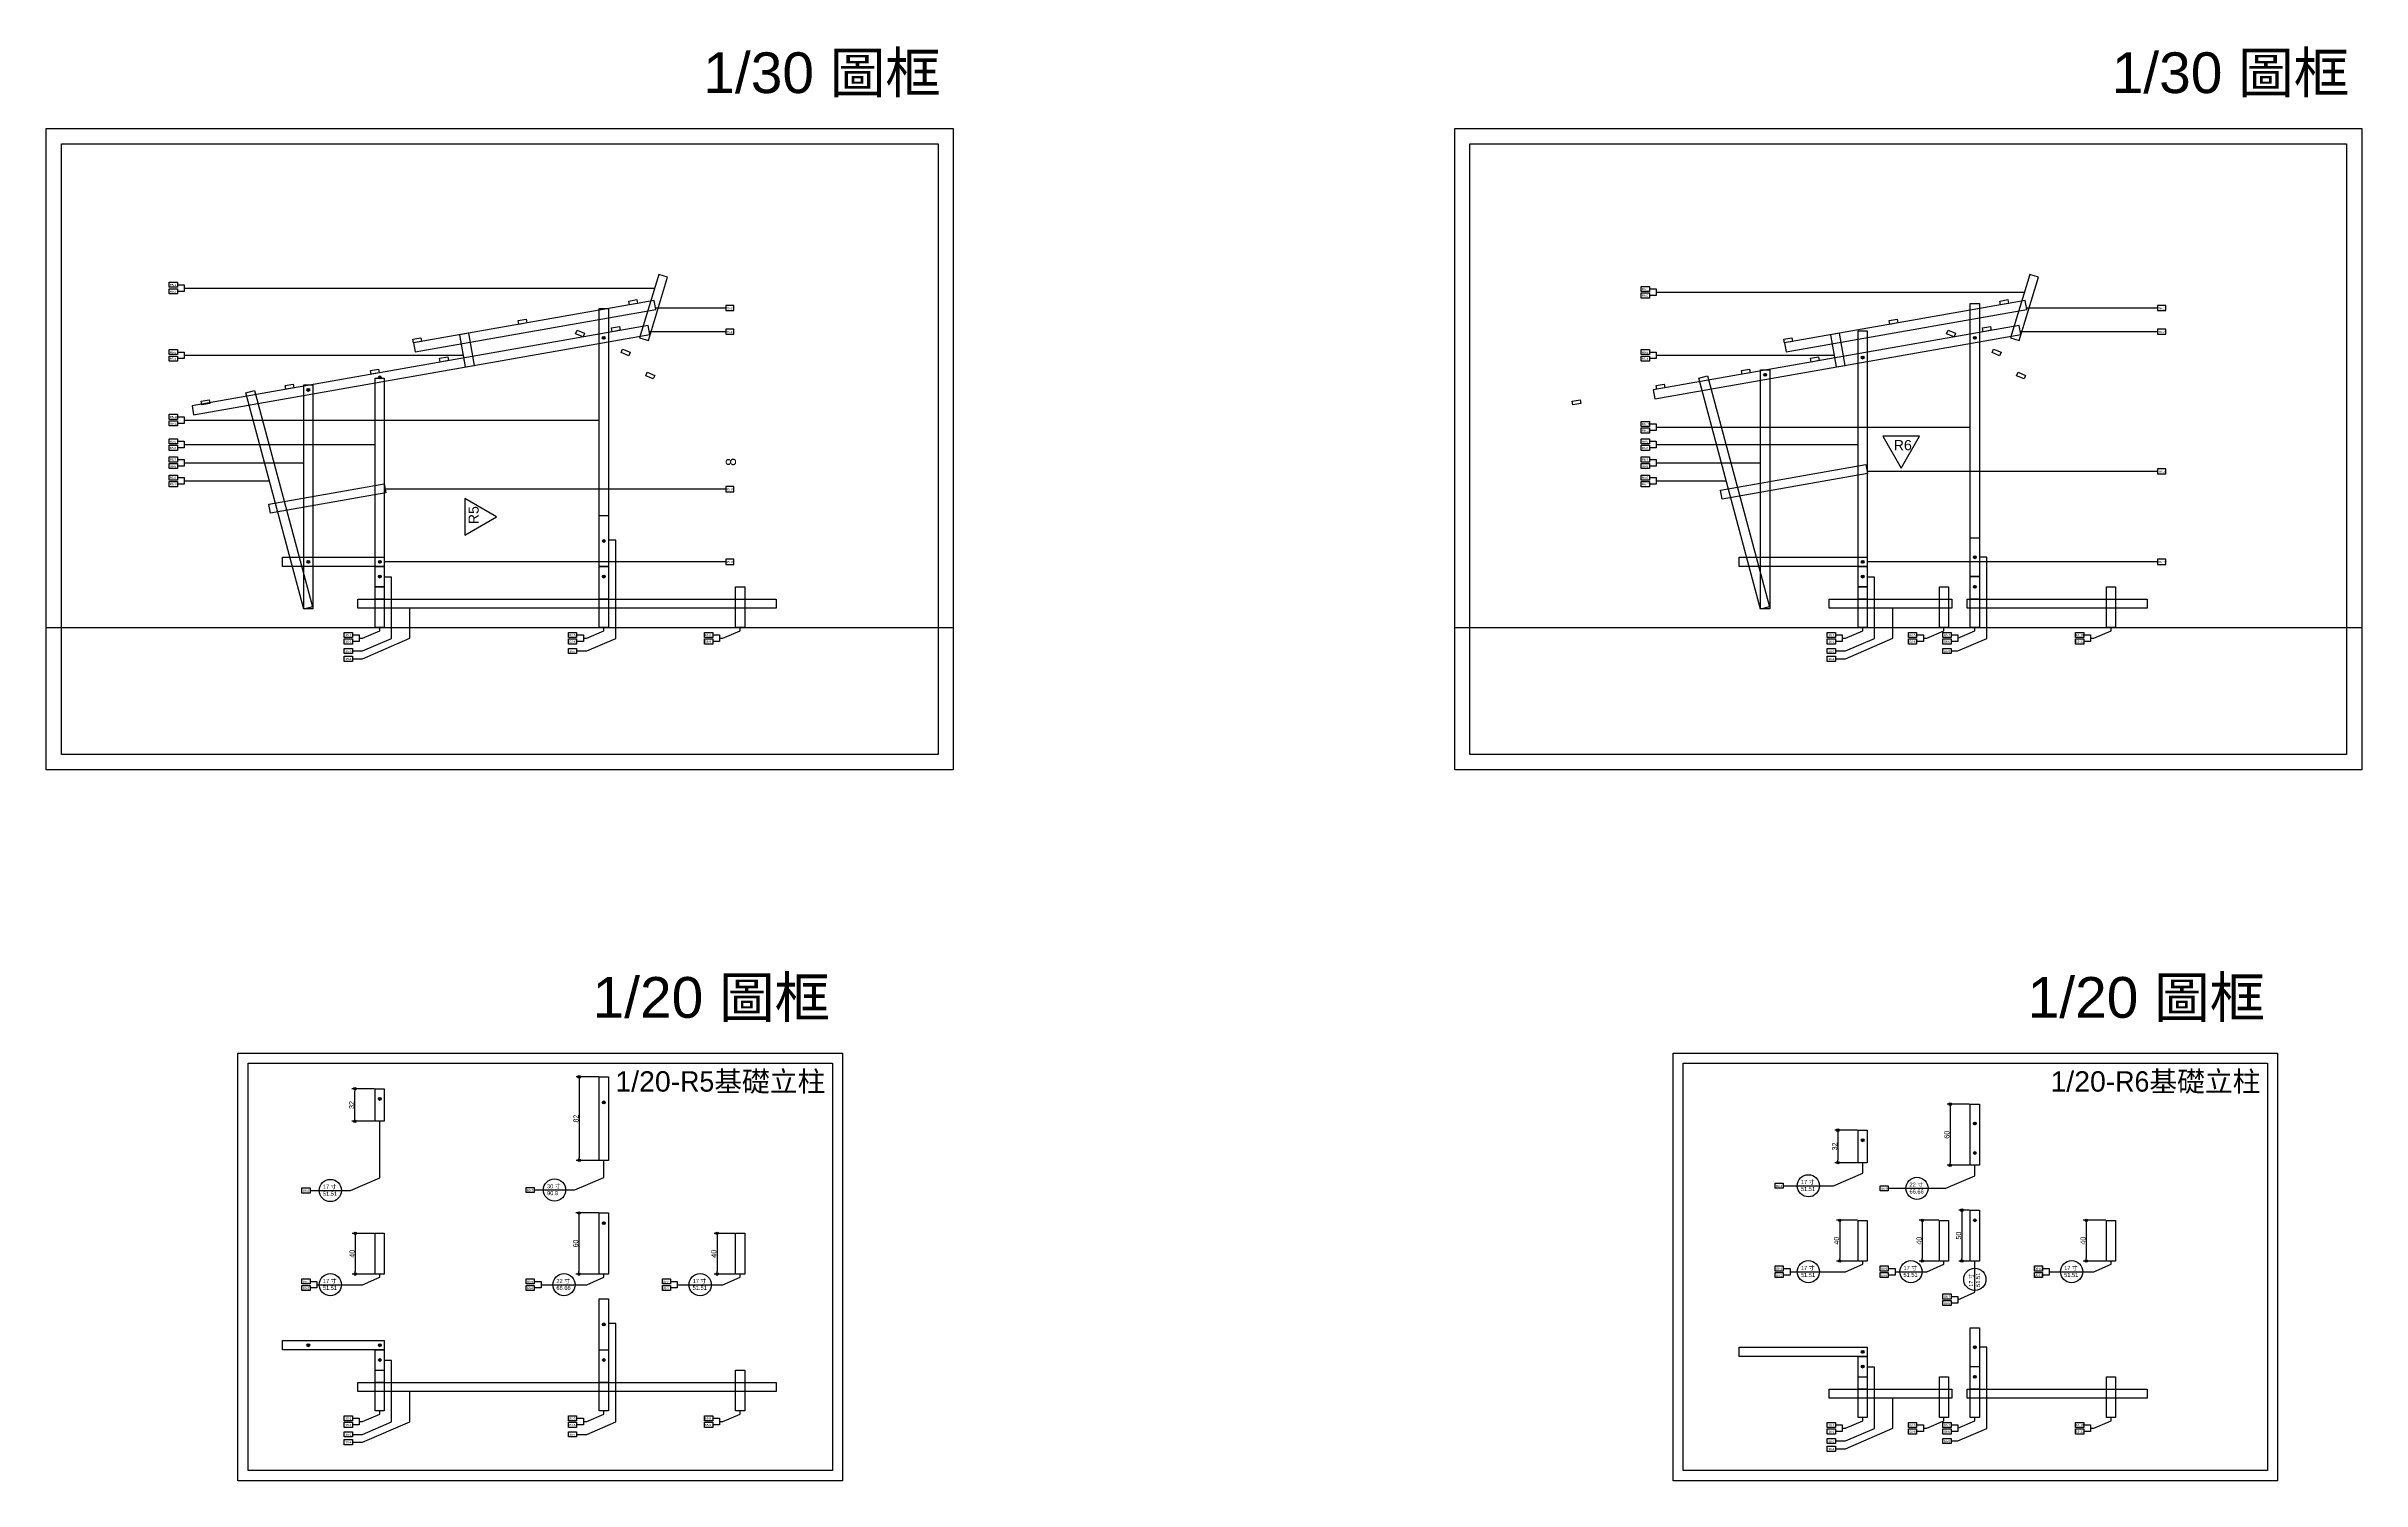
# Model space of a CAD drawing. Header units: millimetres. Extents: x -2666 to 6286, y -11880 to 4849.
# Drawn here: x 4012 to 6286, y -5687 to -4278 of the extents above; entities that cross this region are included whole.
import ezdxf

# ---------------------------------------------------------------- set-up
doc = ezdxf.new("R2010")
doc.units = ezdxf.units.MM
for name, color, linetype in [('0-rib-base', 10, 'Continuous'), ('0-rib1', 6, 'Continuous'), ('1-螺桿鑽洞', 7, 'Continuous'), ('dim', 244, 'Continuous'), ('座標', 3, 'Continuous'), ('樑', 4, 'Continuous'), ('編號標示', 30, 'Continuous'), ('編號標示線', 44, 'Continuous')]:
    doc.layers.add(name, color=color, linetype=linetype)
for name, color, linetype, plot in [('1-墊圈', 4, 'Continuous', False), ('1-螺絲頭', 9, 'Continuous', False), ('default', 11, 'Continuous', False)]:
    doc.layers.add(name, color=color, linetype=linetype, plot=plot)
doc.styles.get("Standard").update_dxf_attribs({"font": 'arial.ttf'})
doc.dimstyles.new('ISO-25', dxfattribs={"dimtxt": 5, "dimasz": 2.5, "dimexe": 3, "dimexo": 0.625, "dimtad": 1, "dimtxsty": 'Standard', "dimblk": 'ORIGIN', "dimcen": 2.5, "dimadec": 0, "dimazin": 0, "dimtfac": 1, "dimtmove": 1, "dimatfit": 1, "dimldrblk": 'ORIGIN', "dimfxl": 0, "dimarcsym": 0})

# ---------------------------------------------------------------- blocks, each defined once
blk = doc.blocks.new('螺栓組')
h = blk.add_hatch()
h.set_pattern_fill('JIS_WOOD', color=256, scale=0.1, style=0)
edge = h.paths.add_edge_path()
edge.add_arc((0, 0), 0.6, 0, 360)
at = {"layer": '1-墊圈'}
blk.add_circle((0, 0), 1.35, dxfattribs=at)
at = {"layer": '1-螺桿鑽洞'}
for points in [[(1.1, 0), (-1.1, 0)], [(0, -0.9), (0, 0.9)]]:
    blk.add_lwpolyline(points, dxfattribs=at)
blk.add_circle((0, 0), 0.6, dxfattribs=at)
at = {"layer": '1-螺絲頭'}
blk.add_lwpolyline([(-0.5, 0.9), (-1.1, 0), (-0.5, -0.9), (0.5, -0.9), (1.1, 0), (0.5, 0.9)], close=True, dxfattribs=at)
blk = doc.blocks.new('_Origin')
at = {"color": 0, "linetype": 'ByBlock', "lineweight": -2}
blk.add_line((0, 0), (-1, 0), dxfattribs=at)
blk.add_circle((0, 0), 0.5, dxfattribs=at)
blk = doc.blocks.new('*D261')
at = {"layer": 'Defpoints', "color": 0}
for p in [(4315, -5301.9), (4334.9, -5301.9), (4334.9, -5333.9)]:
    blk.add_point(p, dxfattribs=at)
at = {"layer": 'dim', "color": 0, "lineweight": -2}
for p, q in [((4334.3, -5301.9), (4312, -5301.9)), ((4315, -5331.4), (4315, -5304.4)), ((4334.3, -5333.9), (4312, -5333.9))]:
    blk.add_line(p, q, dxfattribs=at)
at = {"layer": 'dim', "color": 0, "lineweight": -2, "xscale": 2.5, "yscale": 2.5, "zscale": 2.5}
for p, rotation in [((4315, -5301.9), 90), ((4315, -5333.9), 270)]:
    blk.add_blockref('_Origin', p, dxfattribs=dict(at, rotation=rotation))
at = {"layer": 'dim', "color": 0, "insert": (4311.8, -5317.9), "char_height": 5, "attachment_point": 5, "rotation": 90}
blk.add_mtext('32', dxfattribs=at)
blk = doc.blocks.new('*D262')
at = {"layer": 'Defpoints', "color": 0}
for p in [(4334.9, -5444), (4315.4, -5484), (4334.9, -5484)]:
    blk.add_point(p, dxfattribs=at)
at = {"layer": 'dim', "color": 0, "lineweight": -2}
for p, q in [((4334.3, -5444), (4312.4, -5444)), ((4315.4, -5446.5), (4315.4, -5481.5)), ((4334.3, -5484), (4312.4, -5484))]:
    blk.add_line(p, q, dxfattribs=at)
at = {"layer": 'dim', "color": 0, "lineweight": -2, "xscale": 2.5, "yscale": 2.5, "zscale": 2.5}
for p, rotation in [((4315.4, -5444), 90), ((4315.4, -5484), 270)]:
    blk.add_blockref('_Origin', p, dxfattribs=dict(at, rotation=rotation))
at = {"layer": 'dim', "color": 0, "insert": (4312.2, -5464), "char_height": 5, "attachment_point": 5, "rotation": 90}
blk.add_mtext('40', dxfattribs=at)
blk = doc.blocks.new('*D263')
at = {"layer": 'Defpoints', "color": 0}
for p in [(4555.1, -5290.3), (4535.4, -5372.3), (4555.1, -5372.3)]:
    blk.add_point(p, dxfattribs=at)
at = {"layer": 'dim', "color": 0, "lineweight": -2}
for p, q in [((4554.5, -5290.3), (4532.4, -5290.3)), ((4535.4, -5292.8), (4535.4, -5369.8)), ((4554.5, -5372.3), (4532.4, -5372.3))]:
    blk.add_line(p, q, dxfattribs=at)
at = {"layer": 'dim', "color": 0, "lineweight": -2, "xscale": 2.5, "yscale": 2.5, "zscale": 2.5}
for p, rotation in [((4535.4, -5290.3), 90), ((4535.4, -5372.3), 270)]:
    blk.add_blockref('_Origin', p, dxfattribs=dict(at, rotation=rotation))
at = {"layer": 'dim', "color": 0, "insert": (4532.2, -5331.3), "char_height": 5, "attachment_point": 5, "rotation": 90}
blk.add_mtext('82', dxfattribs=at)
blk = doc.blocks.new('*D264')
at = {"layer": 'Defpoints', "color": 0}
for p in [(4555.1, -5424), (4535.1, -5484), (4555.1, -5484)]:
    blk.add_point(p, dxfattribs=at)
at = {"layer": 'dim', "color": 0, "lineweight": -2}
for p, q in [((4554.5, -5424), (4532.1, -5424)), ((4535.1, -5426.5), (4535.1, -5481.5)), ((4554.5, -5484), (4532.1, -5484))]:
    blk.add_line(p, q, dxfattribs=at)
at = {"layer": 'dim', "color": 0, "lineweight": -2, "xscale": 2.5, "yscale": 2.5, "zscale": 2.5}
for p, rotation in [((4535.1, -5424), 90), ((4535.1, -5484), 270)]:
    blk.add_blockref('_Origin', p, dxfattribs=dict(at, rotation=rotation))
at = {"layer": 'dim', "color": 0, "insert": (4531.9, -5454), "char_height": 5, "attachment_point": 5, "rotation": 90}
blk.add_mtext('60', dxfattribs=at)
blk = doc.blocks.new('*D265')
at = {"layer": 'Defpoints', "color": 0}
for p in [(4688.9, -5444), (4670.8, -5484), (4688.9, -5484)]:
    blk.add_point(p, dxfattribs=at)
at = {"layer": 'dim', "color": 0, "lineweight": -2}
for p, q in [((4688.3, -5444), (4667.8, -5444)), ((4670.8, -5446.5), (4670.8, -5481.5)), ((4688.3, -5484), (4667.8, -5484))]:
    blk.add_line(p, q, dxfattribs=at)
at = {"layer": 'dim', "color": 0, "lineweight": -2, "xscale": 2.5, "yscale": 2.5, "zscale": 2.5}
for p, rotation in [((4670.8, -5444), 90), ((4670.8, -5484), 270)]:
    blk.add_blockref('_Origin', p, dxfattribs=dict(at, rotation=rotation))
at = {"layer": 'dim', "color": 0, "insert": (4667.6, -5464), "char_height": 5, "attachment_point": 5, "rotation": 90}
blk.add_mtext('40', dxfattribs=at)
blk = doc.blocks.new('*D266')
at = {"layer": 'Defpoints', "color": 0}
for p in [(5791.7, -5342.6), (5771.9, -5374.6), (5791.7, -5374.6)]:
    blk.add_point(p, dxfattribs=at)
at = {"layer": 'dim', "color": 0, "lineweight": -2}
for p, q in [((5791.1, -5342.6), (5768.9, -5342.6)), ((5771.9, -5345.1), (5771.9, -5372.1)), ((5791.1, -5374.6), (5768.9, -5374.6))]:
    blk.add_line(p, q, dxfattribs=at)
at = {"layer": 'dim', "color": 0, "lineweight": -2, "xscale": 2.5, "yscale": 2.5, "zscale": 2.5}
for p, rotation in [((5771.9, -5342.6), 90), ((5771.9, -5374.6), 270)]:
    blk.add_blockref('_Origin', p, dxfattribs=dict(at, rotation=rotation))
at = {"layer": 'dim', "color": 0, "insert": (5768.7, -5358.6), "char_height": 5, "attachment_point": 5, "rotation": 90}
blk.add_mtext('32', dxfattribs=at)
blk = doc.blocks.new('*D267')
at = {"layer": 'Defpoints', "color": 0}
for p in [(5901.9, -5317.1), (5882.1, -5377.1), (5901.9, -5377.1)]:
    blk.add_point(p, dxfattribs=at)
at = {"layer": 'dim', "color": 0, "lineweight": -2}
for p, q in [((5901.3, -5317.1), (5879.1, -5317.1)), ((5882.1, -5319.6), (5882.1, -5374.6)), ((5901.3, -5377.1), (5879.1, -5377.1))]:
    blk.add_line(p, q, dxfattribs=at)
at = {"layer": 'dim', "color": 0, "lineweight": -2, "xscale": 2.5, "yscale": 2.5, "zscale": 2.5}
for p, rotation in [((5882.1, -5317.1), 90), ((5882.1, -5377.1), 270)]:
    blk.add_blockref('_Origin', p, dxfattribs=dict(at, rotation=rotation))
at = {"layer": 'dim', "color": 0, "insert": (5878.9, -5347.1), "char_height": 5, "attachment_point": 5, "rotation": 90}
blk.add_mtext('60', dxfattribs=at)
blk = doc.blocks.new('*D268')
at = {"layer": 'Defpoints', "color": 0}
for p in [(5791.7, -5431.2), (5773.6, -5471.2), (5791.7, -5471.2)]:
    blk.add_point(p, dxfattribs=at)
at = {"layer": 'dim', "color": 0, "lineweight": -2}
for p, q in [((5791.1, -5431.2), (5770.6, -5431.2)), ((5773.6, -5433.7), (5773.6, -5468.7)), ((5791.1, -5471.2), (5770.6, -5471.2))]:
    blk.add_line(p, q, dxfattribs=at)
at = {"layer": 'dim', "color": 0, "lineweight": -2, "xscale": 2.5, "yscale": 2.5, "zscale": 2.5}
for p, rotation in [((5773.6, -5431.2), 90), ((5773.6, -5471.2), 270)]:
    blk.add_blockref('_Origin', p, dxfattribs=dict(at, rotation=rotation))
at = {"layer": 'dim', "color": 0, "insert": (5770.5, -5451.2), "char_height": 5, "attachment_point": 5, "rotation": 90}
blk.add_mtext('40', dxfattribs=at)
blk = doc.blocks.new('*D269')
at = {"layer": 'Defpoints', "color": 0}
for p in [(5871.5, -5431.2), (5854.8, -5471.2), (5871.5, -5471.2)]:
    blk.add_point(p, dxfattribs=at)
at = {"layer": 'dim', "color": 0, "lineweight": -2}
for p, q in [((5870.9, -5431.2), (5851.8, -5431.2)), ((5854.8, -5433.7), (5854.8, -5468.7)), ((5870.9, -5471.2), (5851.8, -5471.2))]:
    blk.add_line(p, q, dxfattribs=at)
at = {"layer": 'dim', "color": 0, "lineweight": -2, "xscale": 2.5, "yscale": 2.5, "zscale": 2.5}
for p, rotation in [((5854.8, -5431.2), 90), ((5854.8, -5471.2), 270)]:
    blk.add_blockref('_Origin', p, dxfattribs=dict(at, rotation=rotation))
at = {"layer": 'dim', "color": 0, "insert": (5851.6, -5451.2), "char_height": 5, "attachment_point": 5, "rotation": 90}
blk.add_mtext('40', dxfattribs=at)
blk = doc.blocks.new('*D270')
at = {"layer": 'Defpoints', "color": 0}
for p in [(5901.9, -5421.2), (5893.6, -5471.2), (5901.9, -5471.2)]:
    blk.add_point(p, dxfattribs=at)
at = {"layer": 'dim', "color": 0, "lineweight": -2}
for p, q in [((5901.3, -5421.2), (5890.6, -5421.2)), ((5893.6, -5423.7), (5893.6, -5468.7)), ((5901.3, -5471.2), (5890.6, -5471.2))]:
    blk.add_line(p, q, dxfattribs=at)
at = {"layer": 'dim', "color": 0, "lineweight": -2, "xscale": 2.5, "yscale": 2.5, "zscale": 2.5}
for p, rotation in [((5893.6, -5421.2), 90), ((5893.6, -5471.2), 270)]:
    blk.add_blockref('_Origin', p, dxfattribs=dict(at, rotation=rotation))
at = {"layer": 'dim', "color": 0, "insert": (5890.4, -5446.2), "char_height": 5, "attachment_point": 5, "rotation": 90}
blk.add_mtext('50', dxfattribs=at)
blk = doc.blocks.new('*D271')
at = {"layer": 'Defpoints', "color": 0}
for p in [(6035.7, -5431.2), (6015.9, -5471.2), (6035.7, -5471.2)]:
    blk.add_point(p, dxfattribs=at)
at = {"layer": 'dim', "color": 0, "lineweight": -2}
for p, q in [((6035.1, -5431.2), (6012.9, -5431.2)), ((6015.9, -5433.7), (6015.9, -5468.7)), ((6035.1, -5471.2), (6012.9, -5471.2))]:
    blk.add_line(p, q, dxfattribs=at)
at = {"layer": 'dim', "color": 0, "lineweight": -2, "xscale": 2.5, "yscale": 2.5, "zscale": 2.5}
for p, rotation in [((6015.9, -5431.2), 90), ((6015.9, -5471.2), 270)]:
    blk.add_blockref('_Origin', p, dxfattribs=dict(at, rotation=rotation))
at = {"layer": 'dim', "color": 0, "insert": (6012.7, -5451.2), "char_height": 5, "attachment_point": 5, "rotation": 90}
blk.add_mtext('40', dxfattribs=at)

msp = doc.modelspace()

# ---------------------------------------------------------------- linework, layer by layer
msp.add_line((5910.91, -4559.022), (5910.91, -4588.183))
for centre in [(4511.11, -5401.39), (5742.887, -5397.272), (5849.565, -5399.781), (4290.91, -5401.885), (5742.887, -5481.703), (5843.599, -5481.703), (5906.41, -5489.241), (6001.473, -5481.703), (4290.91, -5494.429), (4520.344, -5494.429), (4654.144, -5494.429)]:
    msp.add_circle(centre, 10.911)
at = {"layer": '0-rib-base'}
for points in [[(4555.099, -4820.932), (4555.099, -4738.932), (4564.099, -4738.932), (4564.099, -4820.932)], [(5901.91, -4820.932), (5901.91, -4760.932), (5910.91, -4760.932), (5910.91, -4820.932)], [(4243.899, -4788.932), (4243.899, -4779.932), (4343.899, -4779.932), (4343.899, -4788.932)], [(4334.899, -4820.932), (4334.899, -4788.932), (4343.899, -4788.932), (4343.899, -4820.932)], [(4555.099, -4848.932), (4555.099, -4788.932), (4564.099, -4788.932), (4564.099, -4848.932)], [(5674.71, -4788.932), (5674.71, -4779.932), (5800.71, -4779.932), (5800.71, -4788.932)], [(5791.71, -4820.932), (5791.71, -4788.932), (5800.71, -4788.932), (5800.71, -4820.932)], [(5901.91, -4848.932), (5901.91, -4798.932), (5910.91, -4798.932), (5910.91, -4848.932)], [(4317.838, -4829.932), (4317.838, -4820.932), (4728.899, -4820.932), (4728.899, -4829.932)], [(4334.899, -4848.932), (4334.899, -4808.932), (4343.899, -4808.932), (4343.899, -4848.932)], [(4688.899, -4848.932), (4688.899, -4808.932), (4697.899, -4808.932), (4697.899, -4848.932)], [(5791.71, -4848.932), (5791.71, -4808.932), (5800.71, -4808.932), (5800.71, -4848.932)], [(5871.51, -4848.932), (5871.51, -4808.932), (5880.51, -4808.932), (5880.51, -4848.932)], [(6035.71, -4848.932), (6035.71, -4808.932), (6044.71, -4808.932), (6044.71, -4848.932)], [(4555.099, -5372.347), (4555.099, -5290.347), (4564.099, -5290.347), (4564.099, -5372.347)], [(4334.899, -5333.93), (4334.899, -5301.93), (4343.899, -5301.93), (4343.899, -5333.93)], [(5901.91, -5377.099), (5901.91, -5317.099), (5910.91, -5317.099), (5910.91, -5377.099)], [(5791.71, -5374.589), (5791.71, -5342.589), (5800.71, -5342.589), (5800.71, -5374.589)], [(4555.099, -5483.962), (4555.099, -5423.962), (4564.099, -5423.962), (4564.099, -5483.962)], [(5791.71, -5471.236), (5791.71, -5431.236), (5800.71, -5431.236), (5800.71, -5471.236)], [(5871.51, -5471.236), (5871.51, -5431.236), (5880.51, -5431.236), (5880.51, -5471.236)], [(5901.91, -5471.236), (5901.91, -5421.236), (5910.91, -5421.236), (5910.91, -5471.236)], [(6035.71, -5471.236), (6035.71, -5431.236), (6044.71, -5431.236), (6044.71, -5471.236)], [(4334.899, -5483.962), (4334.899, -5443.962), (4343.899, -5443.962), (4343.899, -5483.962)], [(4688.899, -5483.962), (4688.899, -5443.962), (4697.899, -5443.962), (4697.899, -5483.962)], [(4555.099, -5590.411), (4555.099, -5508.411), (4564.099, -5508.411), (4564.099, -5590.411)], [(4243.899, -5558.411), (4243.899, -5549.411), (4343.899, -5549.411), (4343.899, -5558.411)], [(5901.91, -5596.905), (5901.91, -5536.905), (5910.91, -5536.905), (5910.91, -5596.905)], [(4334.899, -5590.411), (4334.899, -5558.411), (4343.899, -5558.411), (4343.899, -5590.411)], [(4555.099, -5618.411), (4555.099, -5558.411), (4564.099, -5558.411), (4564.099, -5618.411)], [(5674.71, -5564.905), (5674.71, -5555.905), (5800.71, -5555.905), (5800.71, -5564.905)], [(5791.71, -5596.905), (5791.71, -5564.905), (5800.71, -5564.905), (5800.71, -5596.905)], [(4317.838, -5599.411), (4317.838, -5590.411), (4728.899, -5590.411), (4728.899, -5599.411)], [(4334.899, -5618.411), (4334.899, -5578.411), (4343.899, -5578.411), (4343.899, -5618.411)], [(4688.899, -5618.411), (4688.899, -5578.411), (4697.899, -5578.411), (4697.899, -5618.411)], [(5791.71, -5624.905), (5791.71, -5584.905), (5800.71, -5584.905), (5800.71, -5624.905)], [(5871.51, -5624.905), (5871.51, -5584.905), (5880.51, -5584.905), (5880.51, -5624.905)], [(5901.91, -5624.905), (5901.91, -5574.905), (5910.91, -5574.905), (5910.91, -5624.905)], [(6035.71, -5624.905), (6035.71, -5584.905), (6044.71, -5584.905), (6044.71, -5624.905)]]:
    msp.add_lwpolyline(points, close=True, dxfattribs=at)
for points in [[(5883.71, -4829.932), (5763.349, -4829.932), (5763.349, -4820.932), (5883.71, -4820.932), (5883.71, -4829.932)], [(5898.71, -4820.932), (6075.71, -4820.932), (6075.71, -4829.932), (5898.71, -4829.932), (5898.71, -4820.932)], [(5883.71, -5605.905), (5763.349, -5605.905), (5763.349, -5596.905), (5883.71, -5596.905), (5883.71, -5605.905)], [(5898.71, -5596.905), (6075.71, -5596.905), (6075.71, -5605.905), (5898.71, -5605.905), (5898.71, -5596.905)]]:
    msp.add_lwpolyline(points, dxfattribs=at)
at = {"layer": '0-rib1'}
for points in [[(4594.663, -4564.38), (4603.274, -4566.997), (4622.17, -4504.804), (4613.559, -4502.187)], [(5941.474, -4564.38), (5950.085, -4566.997), (5968.981, -4504.804), (5960.37, -4502.187)], [(4372.611, -4569.431), (4374.174, -4578.295), (4610.528, -4536.619), (4608.965, -4527.756)], [(4555.099, -4788.932), (4555.099, -4535.693), (4564.099, -4535.693), (4564.099, -4788.932)], [(5719.422, -4569.431), (5720.985, -4578.295), (5957.339, -4536.619), (5955.776, -4527.756)], [(5901.91, -4798.932), (5901.91, -4530.693), (5910.91, -4530.693), (5910.91, -4798.932)], [(4155.023, -4631.153), (4156.586, -4640.016), (4604.674, -4561.006), (4603.111, -4552.143)], [(4426.776, -4559.881), (4417.912, -4561.443), (4423.469, -4592.957), (4432.332, -4591.394)], [(5590.467, -4615.524), (5592.03, -4624.388), (5951.485, -4561.006), (5949.922, -4552.143)], [(5773.587, -4559.881), (5764.723, -4561.443), (5770.28, -4592.957), (5779.143, -4591.394)], [(5791.71, -4808.932), (5791.71, -4557.588), (5800.71, -4557.588), (5800.71, -4808.932)], [(4264.763, -4830.954), (4207.823, -4618.451), (4216.516, -4616.121), (4273.457, -4828.625)], [(4264.729, -4830.696), (4264.729, -4610.696), (4273.729, -4610.696), (4273.729, -4830.696)], [(4334.899, -4808.932), (4334.899, -4603.932), (4343.899, -4603.932), (4343.899, -4808.932)], [(5695.922, -4830.954), (5635.1, -4603.962), (5643.793, -4601.632), (5704.616, -4828.625)], [(5695.888, -4830.696), (5695.888, -4595.696), (5704.888, -4595.696), (5704.888, -4830.696)]]:
    msp.add_lwpolyline(points, close=True, dxfattribs=at)
for points in [[(4232.117, -4736.698), (4230.555, -4727.834), (4343.808, -4707.865), (4345.37, -4716.728), (4232.117, -4736.698)], [(5658.012, -4722.753), (5656.449, -4713.89), (5799.246, -4688.711), (5800.809, -4697.574), (5658.012, -4722.753)]]:
    msp.add_lwpolyline(points, dxfattribs=at)
at = {"layer": 'default'}
for p, q in [((4011.845, -4848.932), (4902.845, -4848.932)), ((5395.423, -4848.932), (6286.423, -4848.932))]:
    msp.add_line(p, q, dxfattribs=at)
for points in [[(4902.845, -4358.668), (4902.845, -4988.668), (4011.845, -4988.668), (4011.845, -4358.668)], [(6286.423, -4358.668), (6286.423, -4988.668), (5395.423, -4988.668), (5395.423, -4358.668)], [(4887.845, -4373.668), (4887.845, -4973.668), (4026.845, -4973.668), (4026.845, -4373.668)], [(6271.423, -4373.668), (6271.423, -4973.668), (5410.423, -4973.668), (5410.423, -4373.668)], [(4794.066, -5266.947), (4794.066, -5686.947), (4200.066, -5686.947), (4200.066, -5266.947)], [(4784.066, -5276.947), (4784.066, -5676.947), (4210.066, -5676.947), (4210.066, -5276.947)], [(6203.878, -5266.947), (6203.878, -5686.947), (5609.878, -5686.947), (5609.878, -5266.947)], [(6193.878, -5276.947), (6193.878, -5676.947), (5619.878, -5676.947), (5619.878, -5276.947)]]:
    msp.add_lwpolyline(points, close=True, dxfattribs=at)
at = {"layer": '座標'}
for points in [[(5816.055, -4661.101), (5834.065, -4692.296), (5852.075, -4661.101)], [(4422.957, -4758.113), (4454.151, -4740.103), (4422.957, -4722.093)]]:
    msp.add_lwpolyline(points, close=True, dxfattribs=at)
at = {"layer": '樑'}
for points in [[(4483.353, -4546.046), (4484.013, -4549.788), (4476.135, -4551.177), (4475.475, -4547.435), (4483.353, -4546.046)], [(4591.998, -4526.889), (4592.658, -4530.631), (4584.78, -4532.02), (4584.12, -4528.278), (4591.998, -4526.889)], [(5830.164, -4546.046), (5830.824, -4549.788), (5822.946, -4551.177), (5822.286, -4547.435), (5830.164, -4546.046)], [(5938.809, -4526.889), (5939.469, -4530.631), (5931.59, -4532.02), (5930.931, -4528.278), (5938.809, -4526.889)], [(4379.83, -4564.3), (4380.49, -4568.042), (4372.611, -4569.431), (4371.951, -4565.689), (4379.83, -4564.3)], [(4540.64, -4559.861), (4539.179, -4563.369), (4531.794, -4560.295), (4533.254, -4556.787), (4540.64, -4559.861)], [(4575.066, -4553.229), (4575.726, -4556.972), (4567.847, -4558.361), (4567.187, -4554.618), (4575.066, -4553.229)], [(5726.641, -4564.3), (5727.301, -4568.042), (5719.422, -4569.431), (5718.762, -4565.689), (5726.641, -4564.3)], [(5887.451, -4559.861), (5885.99, -4563.369), (5878.605, -4560.295), (5880.065, -4556.787), (5887.451, -4559.861)], [(5921.877, -4553.229), (5922.537, -4556.972), (5914.658, -4558.361), (5913.998, -4554.618), (5921.877, -4553.229)], [(4406.136, -4583.016), (4406.796, -4586.758), (4398.917, -4588.148), (4398.257, -4584.405), (4406.136, -4583.016)], [(4585.415, -4578.5), (4583.955, -4582.008), (4576.569, -4578.933), (4578.03, -4575.425), (4585.415, -4578.5)], [(5752.947, -4583.016), (5753.607, -4586.758), (5745.728, -4588.148), (5745.068, -4584.405), (5752.947, -4583.016)], [(5932.226, -4578.5), (5930.766, -4582.008), (5923.38, -4578.933), (5924.841, -4575.425), (5932.226, -4578.5)], [(4254.475, -4609.758), (4255.135, -4613.5), (4247.257, -4614.889), (4246.597, -4611.147), (4254.475, -4609.758)], [(4338.188, -4594.997), (4338.848, -4598.739), (4330.969, -4600.129), (4330.31, -4596.386), (4338.188, -4594.997)], [(4609.496, -4601.305), (4608.035, -4604.813), (4600.65, -4601.739), (4602.11, -4598.23), (4609.496, -4601.305)], [(5601.286, -4609.758), (5601.946, -4613.5), (5594.068, -4614.889), (5593.408, -4611.147), (5601.286, -4609.758)], [(5684.999, -4594.997), (5685.659, -4598.739), (5677.78, -4600.129), (5677.121, -4596.386), (5684.999, -4594.997)], [(5956.307, -4601.305), (5954.846, -4604.813), (5947.461, -4601.739), (5948.921, -4598.23), (5956.307, -4601.305)], [(4171.811, -4625.146), (4172.471, -4628.889), (4164.592, -4630.278), (4163.932, -4626.536), (4171.811, -4625.146)], [(5518.622, -4625.146), (5519.282, -4628.889), (5511.403, -4630.278), (5510.743, -4626.536), (5518.622, -4625.146)]]:
    msp.add_lwpolyline(points, dxfattribs=at)
at = {"layer": '編號標示'}
for points in [[(4132.621, -4514.77), (4132.621, -4509.77), (4140.621, -4509.77), (4140.621, -4514.77)], [(4132.621, -4521.211), (4132.621, -4516.211), (4140.621, -4516.211), (4140.621, -4521.211)], [(5578.696, -4518.843), (5578.696, -4513.843), (5586.696, -4513.843), (5586.696, -4518.843)], [(5578.696, -4525.285), (5578.696, -4520.285), (5586.696, -4520.285), (5586.696, -4525.285)], [(4687.334, -4537.682), (4687.334, -4532.682), (4679.334, -4532.682), (4679.334, -4537.682)], [(6093.922, -4537.682), (6093.922, -4532.682), (6085.922, -4532.682), (6085.922, -4537.682)], [(4687.334, -4560.833), (4687.334, -4555.833), (4679.334, -4555.833), (4679.334, -4560.833)], [(6093.922, -4560.833), (6093.922, -4555.833), (6085.922, -4555.833), (6085.922, -4560.833)], [(4132.621, -4580.805), (4132.621, -4575.805), (4140.621, -4575.805), (4140.621, -4580.805)], [(4132.621, -4587.246), (4132.621, -4582.246), (4140.621, -4582.246), (4140.621, -4587.246)], [(5578.696, -4580.805), (5578.696, -4575.805), (5586.696, -4575.805), (5586.696, -4580.805)], [(5578.696, -4587.246), (5578.696, -4582.246), (5586.696, -4582.246), (5586.696, -4587.246)], [(4132.621, -4644.448), (4132.621, -4639.448), (4140.621, -4639.448), (4140.621, -4644.448)], [(4132.621, -4650.89), (4132.621, -4645.89), (4140.621, -4645.89), (4140.621, -4650.89)], [(5578.696, -4651.429), (5578.696, -4646.429), (5586.696, -4646.429), (5586.696, -4651.429)], [(5578.696, -4657.87), (5578.696, -4652.87), (5586.696, -4652.87), (5586.696, -4657.87)], [(4132.621, -4668.529), (4132.621, -4663.529), (4140.621, -4663.529), (4140.621, -4668.529)], [(4132.621, -4674.97), (4132.621, -4669.97), (4140.621, -4669.97), (4140.621, -4674.97)], [(4132.621, -4686.359), (4132.621, -4681.359), (4140.621, -4681.359), (4140.621, -4686.359)], [(5578.696, -4668.529), (5578.696, -4663.529), (5586.696, -4663.529), (5586.696, -4668.529)], [(5578.696, -4674.97), (5578.696, -4669.97), (5586.696, -4669.97), (5586.696, -4674.97)], [(5578.696, -4686.359), (5578.696, -4681.359), (5586.696, -4681.359), (5586.696, -4686.359)], [(4132.621, -4692.8), (4132.621, -4687.8), (4140.621, -4687.8), (4140.621, -4692.8)], [(4132.621, -4704.188), (4132.621, -4699.188), (4140.621, -4699.188), (4140.621, -4704.188)], [(4132.621, -4710.629), (4132.621, -4705.629), (4140.621, -4705.629), (4140.621, -4710.629)], [(5578.696, -4692.8), (5578.696, -4687.8), (5586.696, -4687.8), (5586.696, -4692.8)], [(5578.696, -4704.188), (5578.696, -4699.188), (5586.696, -4699.188), (5586.696, -4704.188)], [(5578.696, -4710.629), (5578.696, -4705.629), (5586.696, -4705.629), (5586.696, -4710.629)], [(6093.922, -4698.049), (6093.922, -4693.049), (6085.922, -4693.049), (6085.922, -4698.049)], [(4687.334, -4715.548), (4687.334, -4710.548), (4679.334, -4710.548), (4679.334, -4715.548)], [(4687.334, -4786.932), (4687.334, -4781.932), (4679.334, -4781.932), (4679.334, -4786.932)], [(6093.922, -4786.932), (6093.922, -4781.932), (6085.922, -4781.932), (6085.922, -4786.932)], [(4304.531, -4858.678), (4304.531, -4853.678), (4312.531, -4853.678), (4312.531, -4858.678)], [(4304.531, -4865.12), (4304.531, -4860.12), (4312.531, -4860.12), (4312.531, -4865.12)], [(4524.731, -4858.678), (4524.731, -4853.678), (4532.731, -4853.678), (4532.731, -4858.678)], [(4524.731, -4865.12), (4524.731, -4860.12), (4532.731, -4860.12), (4532.731, -4865.12)], [(4658.531, -4858.678), (4658.531, -4853.678), (4666.531, -4853.678), (4666.531, -4858.678)], [(4658.531, -4865.12), (4658.531, -4860.12), (4666.531, -4860.12), (4666.531, -4865.12)], [(5761.341, -4858.678), (5761.341, -4853.678), (5769.341, -4853.678), (5769.341, -4858.678)], [(5761.341, -4865.12), (5761.341, -4860.12), (5769.341, -4860.12), (5769.341, -4865.12)], [(5841.141, -4858.678), (5841.141, -4853.678), (5849.141, -4853.678), (5849.141, -4858.678)], [(5841.141, -4865.12), (5841.141, -4860.12), (5849.141, -4860.12), (5849.141, -4865.12)], [(5875.053, -4858.678), (5875.053, -4853.678), (5883.053, -4853.678), (5883.053, -4858.678)], [(5875.053, -4865.12), (5875.053, -4860.12), (5883.053, -4860.12), (5883.053, -4865.12)], [(6005.341, -4858.678), (6005.341, -4853.678), (6013.341, -4853.678), (6013.341, -4858.678)], [(6005.341, -4865.12), (6005.341, -4860.12), (6013.341, -4860.12), (6013.341, -4865.12)], [(4304.531, -4874.475), (4304.531, -4869.475), (4312.531, -4869.475), (4312.531, -4874.475)], [(4304.531, -4882.142), (4304.531, -4877.142), (4312.531, -4877.142), (4312.531, -4882.142)], [(4524.731, -4874.475), (4524.731, -4869.475), (4532.731, -4869.475), (4532.731, -4874.475)], [(5761.341, -4874.475), (5761.341, -4869.475), (5769.341, -4869.475), (5769.341, -4874.475)], [(5761.341, -4882.142), (5761.341, -4877.142), (5769.341, -4877.142), (5769.341, -4882.142)], [(5875.053, -4874.475), (5875.053, -4869.475), (5883.053, -4869.475), (5883.053, -4874.475)], [(4263.018, -5404.385), (4263.018, -5399.385), (4271.018, -5399.385), (4271.018, -5404.385)], [(4483.218, -5403.89), (4483.218, -5398.89), (4491.218, -5398.89), (4491.218, -5403.89)], [(5710.16, -5399.772), (5710.16, -5394.772), (5718.16, -5394.772), (5718.16, -5399.772)], [(5813.317, -5402.281), (5813.317, -5397.281), (5821.317, -5397.281), (5821.317, -5402.281)], [(5710.16, -5480.983), (5710.16, -5475.983), (5718.16, -5475.983), (5718.16, -5480.983)], [(5813.317, -5480.983), (5813.317, -5475.983), (5821.317, -5475.983), (5821.317, -5480.983)], [(5964.864, -5480.983), (5964.864, -5475.983), (5972.864, -5475.983), (5972.864, -5480.983)], [(4263.018, -5493.708), (4263.018, -5488.708), (4271.018, -5488.708), (4271.018, -5493.708)], [(4263.018, -5500.149), (4263.018, -5495.149), (4271.018, -5495.149), (4271.018, -5500.149)], [(4483.218, -5493.708), (4483.218, -5488.708), (4491.218, -5488.708), (4491.218, -5493.708)], [(4483.218, -5500.149), (4483.218, -5495.149), (4491.218, -5495.149), (4491.218, -5500.149)], [(4617.018, -5493.708), (4617.018, -5488.708), (4625.018, -5488.708), (4625.018, -5493.708)], [(4617.018, -5500.149), (4617.018, -5495.149), (4625.018, -5495.149), (4625.018, -5500.149)], [(5710.16, -5487.424), (5710.16, -5482.424), (5718.16, -5482.424), (5718.16, -5487.424)], [(5813.317, -5487.424), (5813.317, -5482.424), (5821.317, -5482.424), (5821.317, -5487.424)], [(5875.053, -5508.5), (5875.053, -5503.5), (5883.053, -5503.5), (5883.053, -5508.5)], [(5964.864, -5487.424), (5964.864, -5482.424), (5972.864, -5482.424), (5972.864, -5487.424)], [(5875.053, -5514.941), (5875.053, -5509.941), (5883.053, -5509.941), (5883.053, -5514.941)], [(4304.531, -5628.157), (4304.531, -5623.157), (4312.531, -5623.157), (4312.531, -5628.157)], [(4304.531, -5634.599), (4304.531, -5629.599), (4312.531, -5629.599), (4312.531, -5634.599)], [(4304.531, -5643.954), (4304.531, -5638.954), (4312.531, -5638.954), (4312.531, -5643.954)], [(4524.731, -5628.157), (4524.731, -5623.157), (4532.731, -5623.157), (4532.731, -5628.157)], [(4524.731, -5634.599), (4524.731, -5629.599), (4532.731, -5629.599), (4532.731, -5634.599)], [(4524.731, -5643.954), (4524.731, -5638.954), (4532.731, -5638.954), (4532.731, -5643.954)], [(4658.531, -5628.157), (4658.531, -5623.157), (4666.531, -5623.157), (4666.531, -5628.157)], [(4658.531, -5634.599), (4658.531, -5629.599), (4666.531, -5629.599), (4666.531, -5634.599)], [(5761.341, -5634.651), (5761.341, -5629.651), (5769.341, -5629.651), (5769.341, -5634.651)], [(5761.341, -5641.093), (5761.341, -5636.093), (5769.341, -5636.093), (5769.341, -5641.093)], [(5841.141, -5634.651), (5841.141, -5629.651), (5849.141, -5629.651), (5849.141, -5634.651)], [(5841.141, -5641.093), (5841.141, -5636.093), (5849.141, -5636.093), (5849.141, -5641.093)], [(5875.053, -5634.651), (5875.053, -5629.651), (5883.053, -5629.651), (5883.053, -5634.651)], [(5875.053, -5641.093), (5875.053, -5636.093), (5883.053, -5636.093), (5883.053, -5641.093)], [(6005.341, -5634.651), (6005.341, -5629.651), (6013.341, -5629.651), (6013.341, -5634.651)], [(6005.341, -5641.093), (6005.341, -5636.093), (6013.341, -5636.093), (6013.341, -5641.093)], [(4304.531, -5651.621), (4304.531, -5646.621), (4312.531, -5646.621), (4312.531, -5651.621)], [(5761.341, -5650.448), (5761.341, -5645.448), (5769.341, -5645.448), (5769.341, -5650.448)], [(5761.341, -5658.115), (5761.341, -5653.115), (5769.341, -5653.115), (5769.341, -5658.115)], [(5875.053, -5650.448), (5875.053, -5645.448), (5883.053, -5645.448), (5883.053, -5650.448)]]:
    msp.add_lwpolyline(points, close=True, dxfattribs=at)
for points in [[(4140.621, -4512.27), (4147.324, -4512.27), (4147.324, -4518.711), (4140.621, -4518.711)], [(4140.621, -4578.305), (4147.324, -4578.305), (4147.324, -4584.746), (4140.621, -4584.746)], [(4140.621, -4641.948), (4147.324, -4641.948), (4147.324, -4648.39), (4140.621, -4648.39)], [(4140.621, -4666.029), (4147.324, -4666.029), (4147.324, -4672.47), (4140.621, -4672.47)], [(4140.621, -4683.859), (4147.324, -4683.859), (4147.324, -4690.3), (4140.621, -4690.3)], [(4140.621, -4701.688), (4147.324, -4701.688), (4147.324, -4708.129), (4140.621, -4708.129)]]:
    msp.add_lwpolyline(points, dxfattribs=at)
at = {"layer": '編號標示線'}
for p, q in [((4147.324, -4515.49), (4609.517, -4515.49)), ((5593.398, -4519.564), (5955.09, -4519.564)), ((4679.334, -4535.182), (4610.275, -4535.182)), ((6085.922, -4535.182), (5957.086, -4535.182)), ((4679.334, -4558.333), (4604.202, -4558.333)), ((6085.922, -4558.333), (5951.013, -4558.333)), ((4147.324, -4581.526), (4421.453, -4581.526)), ((5593.398, -4581.526), (5768.264, -4581.526)), ((4147.324, -4645.169), (4554.899, -4645.169)), ((6085.922, -4695.549), (5800.452, -4695.549)), ((4679.334, -4713.048), (4344.721, -4713.048)), ((4679.334, -4784.432), (4343.899, -4784.432)), ((6085.922, -4784.432), (5800.71, -4784.432))]:
    msp.add_line(p, q, dxfattribs=at)
for points in [[(5586.696, -4516.343), (5593.398, -4516.343), (5593.398, -4522.785), (5586.696, -4522.785)], [(5586.696, -4578.305), (5593.398, -4578.305), (5593.398, -4584.746), (5586.696, -4584.746)], [(5586.696, -4648.929), (5593.398, -4648.929), (5593.398, -4655.37), (5586.696, -4655.37)], [(5593.398, -4652.149), (5901.71, -4652.149)], [(4147.324, -4669.25), (4334.899, -4669.25)], [(5586.696, -4666.029), (5593.398, -4666.029), (5593.398, -4672.47), (5586.696, -4672.47)], [(5586.696, -4683.859), (5593.398, -4683.859), (5593.398, -4690.3), (5586.696, -4690.3)], [(5593.398, -4669.25), (5791.71, -4669.25)], [(4147.324, -4687.079), (4264.729, -4687.079)], [(4147.324, -4704.909), (4230.989, -4704.909)], [(5586.696, -4701.688), (5593.398, -4701.688), (5593.398, -4708.129), (5586.696, -4708.129)], [(5593.398, -4687.079), (5695.888, -4687.079)], [(5593.398, -4704.909), (5662.148, -4704.909)], [(4532.731, -4871.975), (4542.716, -4871.975), (4571.314, -4859.573), (4571.314, -4763.18), (4564.099, -4763.18)], [(4312.531, -4871.975), (4322.516, -4871.975), (4351.114, -4859.573), (4351.114, -4799.342), (4343.847, -4799.342)], [(5769.341, -4871.975), (5779.327, -4871.975), (5807.924, -4859.573), (5807.924, -4799.342), (5800.658, -4799.342)], [(5883.053, -4871.975), (5889.527, -4871.975), (5918.124, -4859.573), (5918.124, -4779.932), (5910.91, -4779.932)], [(4312.531, -4879.642), (4322.516, -4879.642), (4368.889, -4859.531), (4368.889, -4829.932)], [(5769.341, -4879.642), (5779.327, -4879.642), (5825.7, -4859.531), (5825.7, -4829.932)], [(4312.531, -4856.178), (4319.233, -4856.178), (4319.233, -4862.62), (4312.531, -4862.62)], [(4319.233, -4859.399), (4322.568, -4859.399), (4339.399, -4852.1), (4339.399, -4848.932)], [(4532.731, -4856.178), (4539.433, -4856.178), (4539.433, -4862.62), (4532.731, -4862.62)], [(4539.433, -4859.399), (4542.768, -4859.399), (4559.599, -4852.1), (4559.599, -4848.932)], [(4666.531, -4856.178), (4673.233, -4856.178), (4673.233, -4862.62), (4666.531, -4862.62)], [(4673.233, -4859.399), (4676.568, -4859.399), (4693.399, -4852.1), (4693.399, -4848.932)], [(5769.341, -4856.178), (5776.044, -4856.178), (5776.044, -4862.62), (5769.341, -4862.62)], [(5776.044, -4859.399), (5779.379, -4859.399), (5796.21, -4852.1), (5796.21, -4848.932)], [(5849.141, -4856.178), (5855.844, -4856.178), (5855.844, -4862.62), (5849.141, -4862.62)], [(5855.844, -4859.399), (5859.179, -4859.399), (5876.01, -4852.1), (5876.01, -4848.932)], [(5883.053, -4856.178), (5889.755, -4856.178), (5889.755, -4862.62), (5883.053, -4862.62)], [(5889.755, -4859.323), (5906.41, -4852.1), (5906.41, -4848.932)], [(6013.341, -4856.178), (6020.044, -4856.178), (6020.044, -4862.62), (6013.341, -4862.62)], [(6020.044, -4859.399), (6023.379, -4859.399), (6040.21, -4852.1), (6040.21, -4848.932)], [(4271.018, -5401.885), (4310.802, -5401.885), (4339.399, -5389.483), (4339.399, -5333.93)], [(4491.218, -5401.39), (4531.002, -5401.39), (4559.599, -5388.988), (4559.599, -5372.347)], [(5718.16, -5397.272), (5767.613, -5397.272), (5796.21, -5384.87), (5796.21, -5374.589)], [(5821.317, -5399.781), (5877.813, -5399.781), (5906.41, -5387.38), (5906.41, -5377.099)], [(5718.16, -5478.483), (5724.863, -5478.483), (5724.863, -5484.924), (5718.16, -5484.924)], [(5724.863, -5481.703), (5779.379, -5481.703), (5796.21, -5474.404), (5796.21, -5471.236)], [(5821.317, -5478.483), (5828.019, -5478.483), (5828.019, -5484.924), (5821.317, -5484.924)], [(5828.019, -5481.703), (5859.179, -5481.703), (5876.01, -5474.404), (5876.01, -5471.236)], [(5889.755, -5509.144), (5906.41, -5501.922), (5906.41, -5471.236)], [(5972.864, -5478.483), (5979.566, -5478.483), (5979.566, -5484.924), (5972.864, -5484.924)], [(5979.566, -5481.703), (6023.379, -5481.703), (6040.21, -5474.404), (6040.21, -5471.236)], [(4271.018, -5491.208), (4277.72, -5491.208), (4277.72, -5497.649), (4271.018, -5497.649)], [(4277.72, -5494.429), (4322.568, -5494.429), (4339.399, -5487.13), (4339.399, -5483.962)], [(4491.218, -5491.208), (4497.92, -5491.208), (4497.92, -5497.649), (4491.218, -5497.649)], [(4497.92, -5494.429), (4542.768, -5494.429), (4559.599, -5487.13), (4559.599, -5483.962)], [(4625.018, -5491.208), (4631.72, -5491.208), (4631.72, -5497.649), (4625.018, -5497.649)], [(4631.72, -5494.429), (4676.568, -5494.429), (4693.399, -5487.13), (4693.399, -5483.962)], [(5883.053, -5506), (5889.755, -5506), (5889.755, -5512.441), (5883.053, -5512.441)], [(4532.731, -5641.454), (4542.716, -5641.454), (4571.314, -5629.052), (4571.314, -5532.659), (4564.099, -5532.659)], [(4312.531, -5641.454), (4322.516, -5641.454), (4351.114, -5629.052), (4351.114, -5568.821), (4343.847, -5568.821)], [(5883.053, -5647.948), (5889.527, -5647.948), (5918.124, -5635.546), (5918.124, -5555.905), (5910.91, -5555.905)], [(5769.341, -5647.948), (5779.327, -5647.948), (5807.924, -5635.546), (5807.924, -5575.315), (5800.658, -5575.315)], [(4312.531, -5649.121), (4322.516, -5649.121), (4368.889, -5629.01), (4368.889, -5599.411)], [(5769.341, -5655.615), (5779.327, -5655.615), (5825.7, -5635.504), (5825.7, -5605.905)], [(4312.531, -5625.657), (4319.233, -5625.657), (4319.233, -5632.099), (4312.531, -5632.099)], [(4319.233, -5628.878), (4322.568, -5628.878), (4339.399, -5621.579), (4339.399, -5618.411)], [(4532.731, -5625.657), (4539.433, -5625.657), (4539.433, -5632.099), (4532.731, -5632.099)], [(4539.433, -5628.878), (4542.768, -5628.878), (4559.599, -5621.579), (4559.599, -5618.411)], [(4666.531, -5625.657), (4673.233, -5625.657), (4673.233, -5632.099), (4666.531, -5632.099)], [(4673.233, -5628.878), (4676.568, -5628.878), (4693.399, -5621.579), (4693.399, -5618.411)], [(5769.341, -5632.151), (5776.044, -5632.151), (5776.044, -5638.593), (5769.341, -5638.593)], [(5776.044, -5635.372), (5779.379, -5635.372), (5796.21, -5628.073), (5796.21, -5624.905)], [(5849.141, -5632.151), (5855.844, -5632.151), (5855.844, -5638.593), (5849.141, -5638.593)], [(5855.844, -5635.372), (5859.179, -5635.372), (5876.01, -5628.073), (5876.01, -5624.905)], [(5883.053, -5632.151), (5889.755, -5632.151), (5889.755, -5638.593), (5883.053, -5638.593)], [(5889.755, -5635.296), (5906.41, -5628.073), (5906.41, -5624.905)], [(6013.341, -5632.151), (6020.044, -5632.151), (6020.044, -5638.593), (6013.341, -5638.593)], [(6020.044, -5635.372), (6023.379, -5635.372), (6040.21, -5628.073), (6040.21, -5624.905)]]:
    msp.add_lwpolyline(points, dxfattribs=at)

# ---------------------------------------------------------------- block references
at = {"layer": '1-螺桿鑽洞', "rotation": 90}
for p in [(4559.399, -4564.42), (5906.41, -4564.42), (5796.21, -4583.816), (4269.229, -4615.585), (4339.399, -4603.212), (5700.388, -4600.712), (4559.599, -4763.932), (4269.229, -4784.432), (4339.399, -4784.432), (4339.399, -4798.932), (4559.599, -4798.932), (5796.21, -4784.432), (5796.21, -4798.932), (5906.41, -4779.932), (5906.41, -4808.932), (4339.399, -5311.93), (4559.599, -5315.347), (5906.41, -5336.099), (5796.21, -5352.589), (5906.41, -5365.099), (4559.599, -5433.962), (5906.41, -5431.236), (4559.599, -5533.411), (4269.229, -5553.911), (4339.399, -5553.911), (4339.399, -5568.411), (4559.599, -5568.411), (5796.21, -5560.405), (5906.41, -5555.905), (5796.21, -5574.905), (5906.41, -5584.905)]:
    msp.add_blockref('螺栓組', p, dxfattribs=at)

# ---------------------------------------------------------------- texts
at = {"layer": '1-螺桿鑽洞', "insert": (4679.365, -4690.161), "char_height": 10, "attachment_point": 1, "rotation": 90}
msp.add_mtext_dynamic_manual_height_columns('8', width=77.75722, gutter_width=12.5, heights=[0], dxfattribs=at)
at = {"layer": 'default', "char_height": 40, "attachment_point": 1}
for s, insert in [('1/30 {\\fPMingLiU|b0|i0|c136|p18;圖框}', (4657.262, -4283.977)), ('1/30 {\\fPMingLiU|b0|i0|c136|p18;圖框}', (6040.84, -4283.977)), ('1/20 {\\fPMingLiU|b0|i0|c136|p18;圖框}', (4548.484, -5192.256)), ('1/20 {\\fPMingLiU|b0|i0|c136|p18;圖框}', (5958.296, -5192.256))]:
    msp.add_mtext_dynamic_manual_height_columns(s, width=430.53379, gutter_width=12.5, heights=[0], dxfattribs=dict(at, insert=insert))
at = {"layer": '座標', "insert": (5826.657, -4664.77), "char_height": 10, "attachment_point": 1}
msp.add_mtext_dynamic_manual_height_columns('R6', width=22.24738, gutter_width=12.5, heights=[0], dxfattribs=at)
at = {"layer": '座標', "insert": (4426.626, -4747.511), "char_height": 10, "attachment_point": 1, "rotation": 90}
msp.add_mtext_dynamic_manual_height_columns('R5', width=22.24738, gutter_width=12.5, heights=[0], dxfattribs=at)
at = {"layer": '編號標示'}
for s, height, p in [('R5-1', 2, (4133.226, -4513.467)), ('R5-2', 2, (4133.226, -4519.909)), ('R6-1', 2, (5579.301, -4517.541)), ('R6-2', 2, (5579.301, -4523.982)), ('R5-13', 2, (4679.63, -4536.38)), ('R6-13', 2, (6086.219, -4536.38)), ('R5-14', 2, (4679.63, -4559.531)), ('R6-14', 2, (6086.219, -4559.531)), ('R5-3', 2, (4133.226, -4579.503)), ('R5-4', 2, (4133.226, -4585.944)), ('R6-3', 2, (5579.301, -4579.503)), ('R6-4', 2, (5579.301, -4585.944)), ('R5-11', 2, (4133.226, -4643.146)), ('R5-12', 2, (4133.226, -4649.587)), ('R6-11', 2, (5579.301, -4650.126)), ('R6-12', 2, (5579.301, -4656.568)), ('R5-5', 2, (4133.226, -4667.227)), ('R5-6', 2, (4133.226, -4673.668)), ('R5-7', 2, (4133.226, -4685.056)), ('R6-5', 2, (5579.301, -4667.227)), ('R6-6', 2, (5579.301, -4673.668)), ('R6-7', 2, (5579.301, -4685.056)), ('R5-8', 2, (4133.226, -4691.497)), ('R5-9', 2, (4133.226, -4702.886)), ('R5-10', 2, (4133.226, -4709.327)), ('R6-8', 2, (5579.301, -4691.497)), ('R6-9', 2, (5579.301, -4702.886)), ('R6-10', 2, (5579.301, -4709.327)), ('R6-15', 2, (6086.219, -4696.747)), ('R5-15', 2, (4679.63, -4714.246)), ('R5-16', 2, (4679.63, -4785.629)), ('R6-16', 2, (6086.219, -4785.629)), ('B5-1', 2, (4305.588, -4857.376)), ('B5-2', 2, (4305.588, -4863.817)), ('B5-5', 2, (4525.788, -4857.376)), ('B5-6', 2, (4525.788, -4863.817)), ('B5-8', 2, (4658.784, -4857.376)), ('B5-9', 2, (4658.784, -4863.817)), ('B6-1', 2, (5762.399, -4857.376)), ('B6-2', 2, (5762.399, -4863.817)), ('B6-5', 2, (5842.199, -4857.376)), ('B6-6', 2, (5842.199, -4863.817)), ('B6-7', 2, (5876.111, -4857.376)), ('B6-8', 2, (5876.111, -4863.817)), ('B6-10', 2, (6005.595, -4857.376)), ('B6-11', 2, (6005.595, -4863.817)), ('B5-3', 2, (4305.588, -4873.172)), ('B5-4', 2, (4305.588, -4880.839)), ('B5-7', 2, (4525.631, -4873.172)), ('B6-3', 2, (5762.399, -4873.172)), ('B6-4', 2, (5762.399, -4880.839)), ('B6-9', 2, (5876.286, -4873.172)), ('B5-3', 2, (4264.076, -5403.082)), ('51.51', 4, (4283.532, -5406.992)), ('17 寸', 4, (4283.532, -5400.217)), ('B5-7', 2, (4484.119, -5402.587)), ('30 寸', 4, (4503.732, -5399.722)), ('90.9', 4, (4503.732, -5406.497)), ('B6-3', 2, (5711.218, -5398.469)), ('51.51', 4, (5735.508, -5402.379)), ('17 寸', 4, (5735.508, -5395.604)), ('B6-9', 2, (5814.55, -5400.979)), ('22 寸', 4, (5842.187, -5398.113)), ('66.66', 4, (5842.187, -5404.889)), ('B6-1', 2, (5711.218, -5479.68)), ('17 寸', 4, (5735.508, -5480.035)), ('B6-5', 2, (5814.375, -5479.68)), ('17 寸', 4, (5836.221, -5480.035)), ('B6-10', 2, (5965.118, -5479.68)), ('17 寸', 4, (5994.094, -5480.035)), ('B5-1', 2, (4264.076, -5492.406)), ('B5-2', 2, (4264.076, -5498.847)), ('51.51', 4, (4283.532, -5499.536)), ('17 寸', 4, (4283.532, -5492.761)), ('B5-5', 2, (4484.276, -5492.406)), ('B5-6', 2, (4484.276, -5498.847)), ('22 寸', 4, (4512.966, -5492.761)), ('66.66', 4, (4512.966, -5499.536)), ('B5-8', 2, (4617.272, -5492.406)), ('B5-9', 2, (4617.272, -5498.847)), ('51.51', 4, (4646.766, -5499.536)), ('17 寸', 4, (4646.766, -5492.761)), ('B6-2', 2, (5711.218, -5486.122)), ('51.51', 4, (5735.508, -5486.811)), ('B6-6', 2, (5814.375, -5486.122)), ('51.51', 4, (5836.221, -5486.811)), ('B6-11', 2, (5965.118, -5486.122)), ('51.51', 4, (5994.094, -5486.811)), ('B6-7', 2, (5876.111, -5507.198)), ('B6-8', 2, (5876.111, -5513.639)), ('B5-1', 2, (4305.588, -5626.855)), ('B5-2', 2, (4305.588, -5633.296)), ('B5-3', 2, (4305.588, -5642.651)), ('B5-7', 2, (4525.631, -5642.651)), ('B5-5', 2, (4525.788, -5626.855)), ('B5-6', 2, (4525.788, -5633.296)), ('B5-8', 2, (4658.784, -5626.855)), ('B5-9', 2, (4658.784, -5633.296)), ('B6-1', 2, (5762.399, -5633.349)), ('B6-2', 2, (5762.399, -5639.79)), ('B6-5', 2, (5842.199, -5633.349)), ('B6-6', 2, (5842.199, -5639.79)), ('B6-7', 2, (5876.111, -5633.349)), ('B6-8', 2, (5876.111, -5639.79)), ('B6-10', 2, (6005.595, -5633.349)), ('B6-11', 2, (6005.595, -5639.79)), ('B5-4', 2, (4305.588, -5650.318)), ('B6-3', 2, (5762.399, -5649.145)), ('B6-4', 2, (5762.399, -5656.812)), ('B6-9', 2, (5876.286, -5649.145))]:
    msp.add_text(s, height=height, dxfattribs=at).set_placement(p)
for s, p in [('17 寸', (5904.742, -5496.62)), ('51.51', (5911.518, -5496.62))]:
    msp.add_text(s, height=4, rotation=90, dxfattribs=at).set_placement(p)
at = {"layer": '編號標示線', "char_height": 20, "attachment_point": 1}
for s, insert in [('1/20-{\\fPMingLiU|b0|i0|c136|p18;R5基礎立柱}', (4570.889, -5284.798)), ('1/20-{\\fPMingLiU|b0|i0|c136|p18;R6基礎立柱}', (5980.701, -5284.798))]:
    msp.add_mtext_dynamic_manual_height_columns(s, width=430.53379, gutter_width=12.5, heights=[0], dxfattribs=dict(at, insert=insert))

# ---------------------------------------------------------------- dimensions: what is measured, and where the dimension line sits
at = {"layer": 'dim'}
for base, p1, p2, picture, middle in [((4535.413, -5372.347), (4555.099, -5290.347), (4555.099, -5372.347), '*D263', (4532.235, -5331.347)), ((4314.997, -5301.93), (4334.899, -5333.93), (4334.899, -5301.93), '*D261', (4311.817, -5317.93)), ((5882.085, -5377.099), (5901.91, -5317.099), (5901.91, -5377.099), '*D267', (5878.908, -5347.099)), ((5771.875, -5374.589), (5791.71, -5342.589), (5791.71, -5374.589), '*D266', (5768.696, -5358.589)), ((4535.101, -5483.962), (4555.099, -5423.962), (4555.099, -5483.962), '*D264', (4531.923, -5453.962)), ((5773.641, -5471.236), (5791.71, -5431.236), (5791.71, -5471.236), '*D268', (5770.463, -5451.236)), ((5854.788, -5471.236), (5871.51, -5431.236), (5871.51, -5471.236), '*D269', (5851.61, -5451.236)), ((5893.607, -5471.236), (5901.91, -5421.236), (5901.91, -5471.236), '*D270', (5890.429, -5446.236)), ((6015.913, -5471.236), (6035.71, -5431.236), (6035.71, -5471.236), '*D271', (6012.735, -5451.236)), ((4315.355, -5483.962), (4334.899, -5443.962), (4334.899, -5483.962), '*D262', (4312.177, -5463.962)), ((4670.758, -5483.962), (4688.899, -5443.962), (4688.899, -5483.962), '*D265', (4667.58, -5463.962))]:
    dim = msp.add_linear_dim(base=base, p1=p1, p2=p2, angle=90, dimstyle='ISO-25', dxfattribs=at)
    dim.commit()
    dim.dimension.update_dxf_attribs({"geometry": picture, "text_midpoint": middle})

doc.saveas('drawing.dxf')
